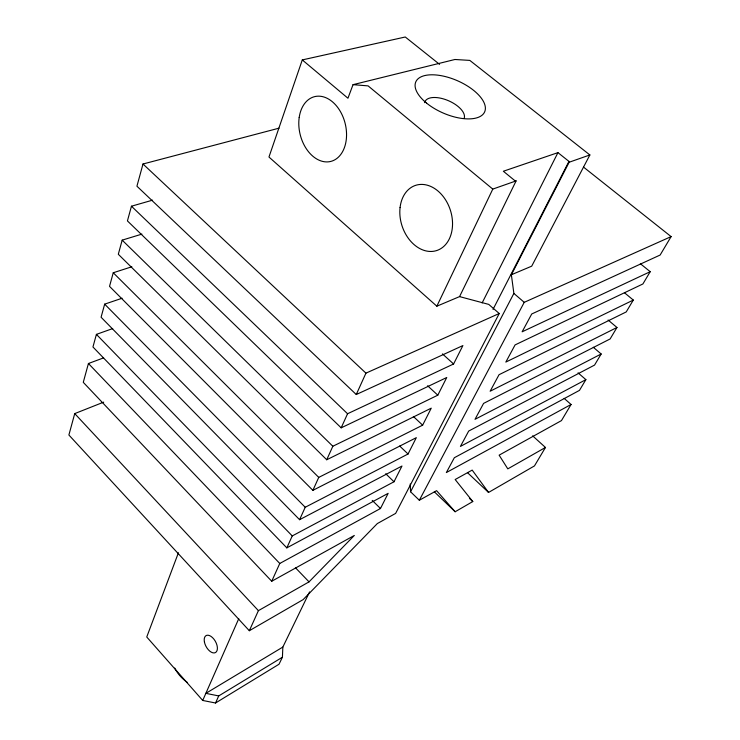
<?xml version="1.0" encoding="UTF-8"?>
<svg xmlns="http://www.w3.org/2000/svg" width="740" height="740" viewBox="0 0 740 740"><rect width="100%" height="100%" fill="white"/><g stroke="black" fill="none" stroke-linecap="round" stroke-linejoin="round"><path stroke-width="1.11" d="M178.423 552.752L146.751 637.001L202.723 700.456L215.534 703L279.008 664.233L282.421 657.222L282.846 647.065L309.561 591.935M103.692 402.135L74.731 413.605L68.885 435L249.325 630.721L303.141 599.613L377.326 523.568L395.632 513.403L499.232 313.51L488.761 304.399L459.559 296.611L436.85 306.193L268.962 157.028L302.29 59.922L405.27 37L439.569 64.362M103.609 357.882L88.43 363.507L83.278 382.339L271.728 581.242L354.312 535.455L309.033 581.871L258.408 610.648L249.325 630.721M112.702 328.588L96.404 334.378L92.953 346.995L286.833 547.868L388.149 493.349L380.48 508.51L279.766 563.473L271.728 581.242M122.1 298.239L104.664 304.149L101.084 317.238L299.589 519.693L401.968 466.034L394.004 481.768L292.245 535.927L286.833 547.868M131.831 266.77L113.248 272.755L109.529 286.361L312.881 490.343L416.315 437.664L408.045 454.009L305.222 507.261L299.589 519.693M141.904 234.118L122.174 240.139L118.308 254.273L326.729 459.753L431.235 408.175L422.642 425.167L318.746 477.393L312.881 490.343M152.551 200.161L131.452 206.21L127.428 220.909L341.177 427.84L446.747 377.502L437.803 395.179L332.843 446.248L326.729 459.753M279.026 128.168L142.996 164.003L136.928 186.203L356.264 394.522L462.898 345.571L453.592 363.978L347.56 413.743L341.177 427.84M532.634 435.851L545.463 447.46L534.465 465.913L488.548 492.452L472.185 470.094L455.165 479.529L472.786 501.563L455.156 511.747L436.6 490.666L419.33 500.249L410.561 491.776L513.875 293.419L511.368 274.753L531.709 266.169L589.873 154.956L469.817 60.403L454.924 59.487L353.036 84.665L347.948 98.226L302.29 59.922M202.723 700.456L238.761 618.659M215.534 703L218.726 695.924L282.421 657.222M356.264 394.522L365.939 373.145L499.232 313.51M436.85 306.193L492.785 189.098L516.113 180.893L459.559 296.611M482.129 302.938L557.942 152.634L568.968 161.403L569.134 162.245L511.368 274.753M493.025 309.394L568.968 161.403M419.33 500.249L524.235 302.327L671.115 236.606L583.592 167.157M564.158 398.379L571.077 404.475L561.466 420.598L499.13 455.156L507.797 468.873L545.463 447.46M578.051 372.849L585.877 379.639L579.476 390.378L454.332 457.727L446.35 472.555L571.077 404.475M593.286 347.264L601.167 353.988L594.553 365.088L468.697 431.05L460.428 446.414L585.877 379.639M608.114 320.041L616.966 327.478L610.13 338.948L483.59 403.393L475.015 419.321L601.167 353.988M624.43 292.726L633.301 300.061L626.234 311.919L499.038 374.708L490.139 391.229L616.966 327.478M640.368 263.708L650.21 271.691L642.894 283.966L515.077 344.914L505.836 362.073L633.301 300.061M671.115 236.606L660.135 255.032L531.736 313.973L522.135 331.798L650.21 271.691M282.846 647.065L205.859 693.352L218.726 695.924M569.134 162.245L589.873 154.956M557.942 152.634L503.357 171.245L514.633 180.468L516.113 180.893M353.036 84.665L368.104 85.886L492.785 189.098M513.875 293.419L524.235 302.327M442.446 353.896L453.592 363.978M427.6 385.771L437.803 395.179M413.392 416.49L422.642 425.167M142.996 164.003L365.939 373.145M467.578 472.74L488.548 492.452M469.447 498.39L472.786 501.563M399.693 446.035L408.045 454.009M434.361 491.823L455.156 511.747M131.452 206.21L347.56 413.743M385.734 473.748L394.004 481.768M122.174 240.139L332.843 446.248M372.248 500.407L380.48 508.51M113.248 272.755L318.746 477.393M104.664 304.149L305.222 507.261M96.404 334.378L292.245 535.927M295.427 567.71L309.033 581.871M88.43 363.507L279.766 563.473M74.731 413.605L258.408 610.648M410.228 483.988L410.561 491.776M424.677 102.675A21.303 10.175 23.5 0 1 447.284 100.224A21.303 10.175 23.5 0 1 464.156 118.372M187.525 682.576A37.222 29.443 23 0 1 174.714 668.054M204.416 641.978A9.685 5.319 61.2 0 0 215.423 652.587A9.685 5.319 61.2 0 0 212.565 637.658A9.685 5.319 61.2 0 0 204.416 641.978M400.072 207.561A34.262 25.41 72.2 0 0 436.064 250.74A34.262 25.41 72.2 0 0 442.409 195.508A34.262 25.41 72.2 0 0 400.072 207.561M299.191 117.512A33.393 23.171 76 0 0 330.623 161.468A33.393 23.171 76 0 0 338.208 108.133A33.393 23.171 76 0 0 299.191 117.512M426.564 103.1A37.555 17.658 23.5 0 0 484.571 112.055A37.555 17.658 23.5 0 0 439.56 75.406A37.555 17.658 23.5 0 0 426.564 103.1"/></g></svg>
